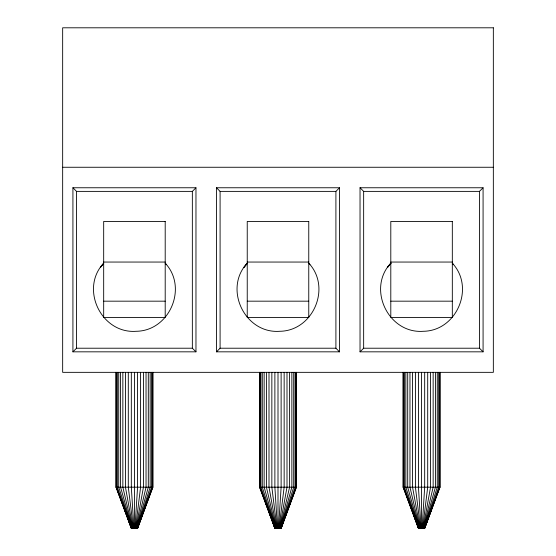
<?xml version="1.0" encoding="UTF-8"?>
<svg xmlns="http://www.w3.org/2000/svg" width="556" height="556" viewBox="0 0 556 556"><rect width="100%" height="100%" fill="white"/><g stroke="black" fill="none" stroke-linecap="round" stroke-linejoin="round"><path stroke-width="0.83" d="M134.983 528.2L137.561 487.181L137.561 372.339M278.542 528.2L281.121 487.181L281.121 372.339M422.101 528.2L424.68 487.181L424.68 372.339M135.511 528.2L140.592 487.181L140.592 372.339M279.07 528.2L284.151 487.181L284.151 372.339M422.623 528.2L427.703 487.181L427.703 372.339M136.005 528.2L143.441 487.181L143.441 372.339M279.564 528.2L287 487.181L287 372.339M423.123 528.2L430.559 487.181L430.559 372.339M136.456 528.2L146.04 487.181L146.04 372.339M280.015 528.2L289.593 487.181L289.593 372.339M423.568 528.2L433.152 487.181L433.152 372.339M136.845 528.2L148.299 487.181L148.299 372.339M280.405 528.2L291.858 487.181L291.858 372.339M423.964 528.2L435.411 487.181L435.411 372.339M137.172 528.2L150.162 487.181L150.162 372.339M280.724 528.2L293.714 487.181L293.714 372.339M424.284 528.2L437.273 487.181L437.273 372.339M137.575 527.38L139.48 521.639M281.134 527.38L281.948 524.92M424.416 528.2L426.327 522.459M137.415 528.2L151.566 487.181L151.566 372.339M280.975 528.2L295.125 487.181L295.125 372.339M424.527 528.2L438.684 487.181L438.684 372.339M137.506 528.2L142.941 512.917M144.372 508.9L145.227 506.488M146.374 503.27L148.376 497.641M281.065 528.2L289.071 505.682M424.617 528.2L431.484 508.9M281.134 528.2L296.042 487.181L296.042 372.339M259.562 372.339L259.562 487.181L274.796 528.2L281.204 528.2L296.306 487.181L296.306 372.339M152.886 372.339L152.886 487.181L137.645 528.2L131.244 528.2L116.002 487.181L116.002 372.339M281.204 528.2L296.438 487.181L296.438 372.339M439.998 372.339L439.998 487.181L424.756 528.2L418.355 528.2L403.114 487.181L403.114 372.339M103.68 263.176C79.626 288.668 101.22 333.947 136.185 331.286C169.629 330.952 188.13 287.521 165.201 263.176M247.239 263.176C223.185 288.668 244.779 333.947 279.737 331.286C313.181 330.952 331.682 287.521 308.761 263.176M390.798 263.176C366.738 288.668 388.331 333.947 423.297 331.286C456.74 330.952 475.241 287.521 452.32 263.176M390.972 263.127L387.574 267.339L391.007 263.162M195.969 351.83L192.348 348.216L192.348 191.382L195.969 187.761L72.919 187.761L72.919 351.83L195.969 351.83L195.969 187.761M72.919 351.83L76.533 348.216L192.348 348.216M339.521 351.83L335.907 348.216L335.907 191.382L339.521 187.761L216.479 187.761L216.479 351.83L339.521 351.83L339.521 187.761M216.479 351.83L220.093 348.216L335.907 348.216M483.081 351.83L479.467 348.216L479.467 191.382L483.081 187.761L360.031 187.761L360.031 351.83L483.081 351.83L483.081 187.761M360.031 351.83L363.652 348.216L363.652 191.382L360.031 187.761M62.661 167.259L493.339 167.259M72.919 187.761L76.533 191.382L192.348 191.382M216.479 187.761L220.093 191.382L335.907 191.382M363.652 191.382L479.467 191.382M103.68 262.05L165.201 262.05M247.239 262.05L308.761 262.05M390.798 262.05L452.32 262.05M103.68 301.171L165.201 301.171M247.239 301.171L308.761 301.171M390.798 301.171L452.32 301.171M363.652 348.216L479.467 348.216M116.002 487.181L152.886 487.181M259.562 487.181L296.438 487.181M403.114 487.181L439.998 487.181M452.403 263.419L453.467 264.538M308.844 263.419L309.914 264.538M165.285 263.419L166.355 264.538M274.824 528.2L259.694 487.181L259.694 372.339M274.866 528.2L259.958 487.181L259.958 372.339M407.624 497.641L409.626 503.27M410.773 506.488L411.628 508.9M413.059 512.917L418.494 528.2M266.929 505.682L274.935 528.2M124.516 508.9L131.383 528.2M418.585 528.2L404.434 487.181L404.434 372.339M275.025 528.2L260.875 487.181L260.875 372.339M131.473 528.2L117.316 487.181L117.316 372.339M416.52 521.639L418.425 527.38M274.052 524.92L274.866 527.38M129.673 522.459L131.584 528.2M418.828 528.2L405.838 487.181L405.838 372.339M275.269 528.2L262.286 487.181L262.286 372.339M131.716 528.2L118.727 487.181L118.727 372.339M419.154 528.2L407.701 487.181L407.701 372.339M275.595 528.2L264.142 487.181L264.142 372.339M132.036 528.2L120.589 487.181L120.589 372.339M419.544 528.2L409.96 487.181L409.96 372.339M275.984 528.2L266.407 487.181L266.407 372.339M132.432 528.2L122.848 487.181L122.848 372.339M419.995 528.2L412.559 487.181L412.559 372.339M276.436 528.2L269 487.181L269 372.339M132.877 528.2L125.441 487.181L125.441 372.339M420.489 528.2L415.408 487.181L415.408 372.339M276.93 528.2L271.849 487.181L271.849 372.339M133.377 528.2L128.297 487.181L128.297 372.339M421.017 528.2L418.439 487.181L418.439 372.339M277.458 528.2L274.879 487.181L274.879 372.339M133.899 528.2L131.32 487.181L131.32 372.339M439.865 372.339L439.865 487.181L424.735 528.2L439.601 487.181L439.601 372.339M421.559 372.339L421.559 528.2M403.517 372.339L403.517 487.181L418.425 528.2L403.253 487.181L403.253 372.339M278 372.339L278 528.2M220.093 191.382L220.093 348.216M152.747 372.339L152.747 487.181L137.617 528.2L152.483 487.181L152.483 372.339M134.441 372.339L134.441 528.2M116.399 372.339L116.399 487.181L131.313 528.2L116.134 487.181L116.134 372.339M76.533 191.382L76.533 348.216M103.374 263.732L100.462 267.339L103.402 263.759M247.42 263.127L244.014 267.339L247.455 263.162M493.339 27.8L62.661 27.8L62.661 372.339L493.339 372.339L493.339 27.8M165.201 221.448L103.68 221.448L103.68 317.427L165.201 317.427L165.201 221.448M308.761 221.448L247.239 221.448L247.239 317.427L308.761 317.427L308.761 221.448M452.32 221.448L390.798 221.448L390.798 317.427L452.32 317.427L452.32 221.448"/></g></svg>
